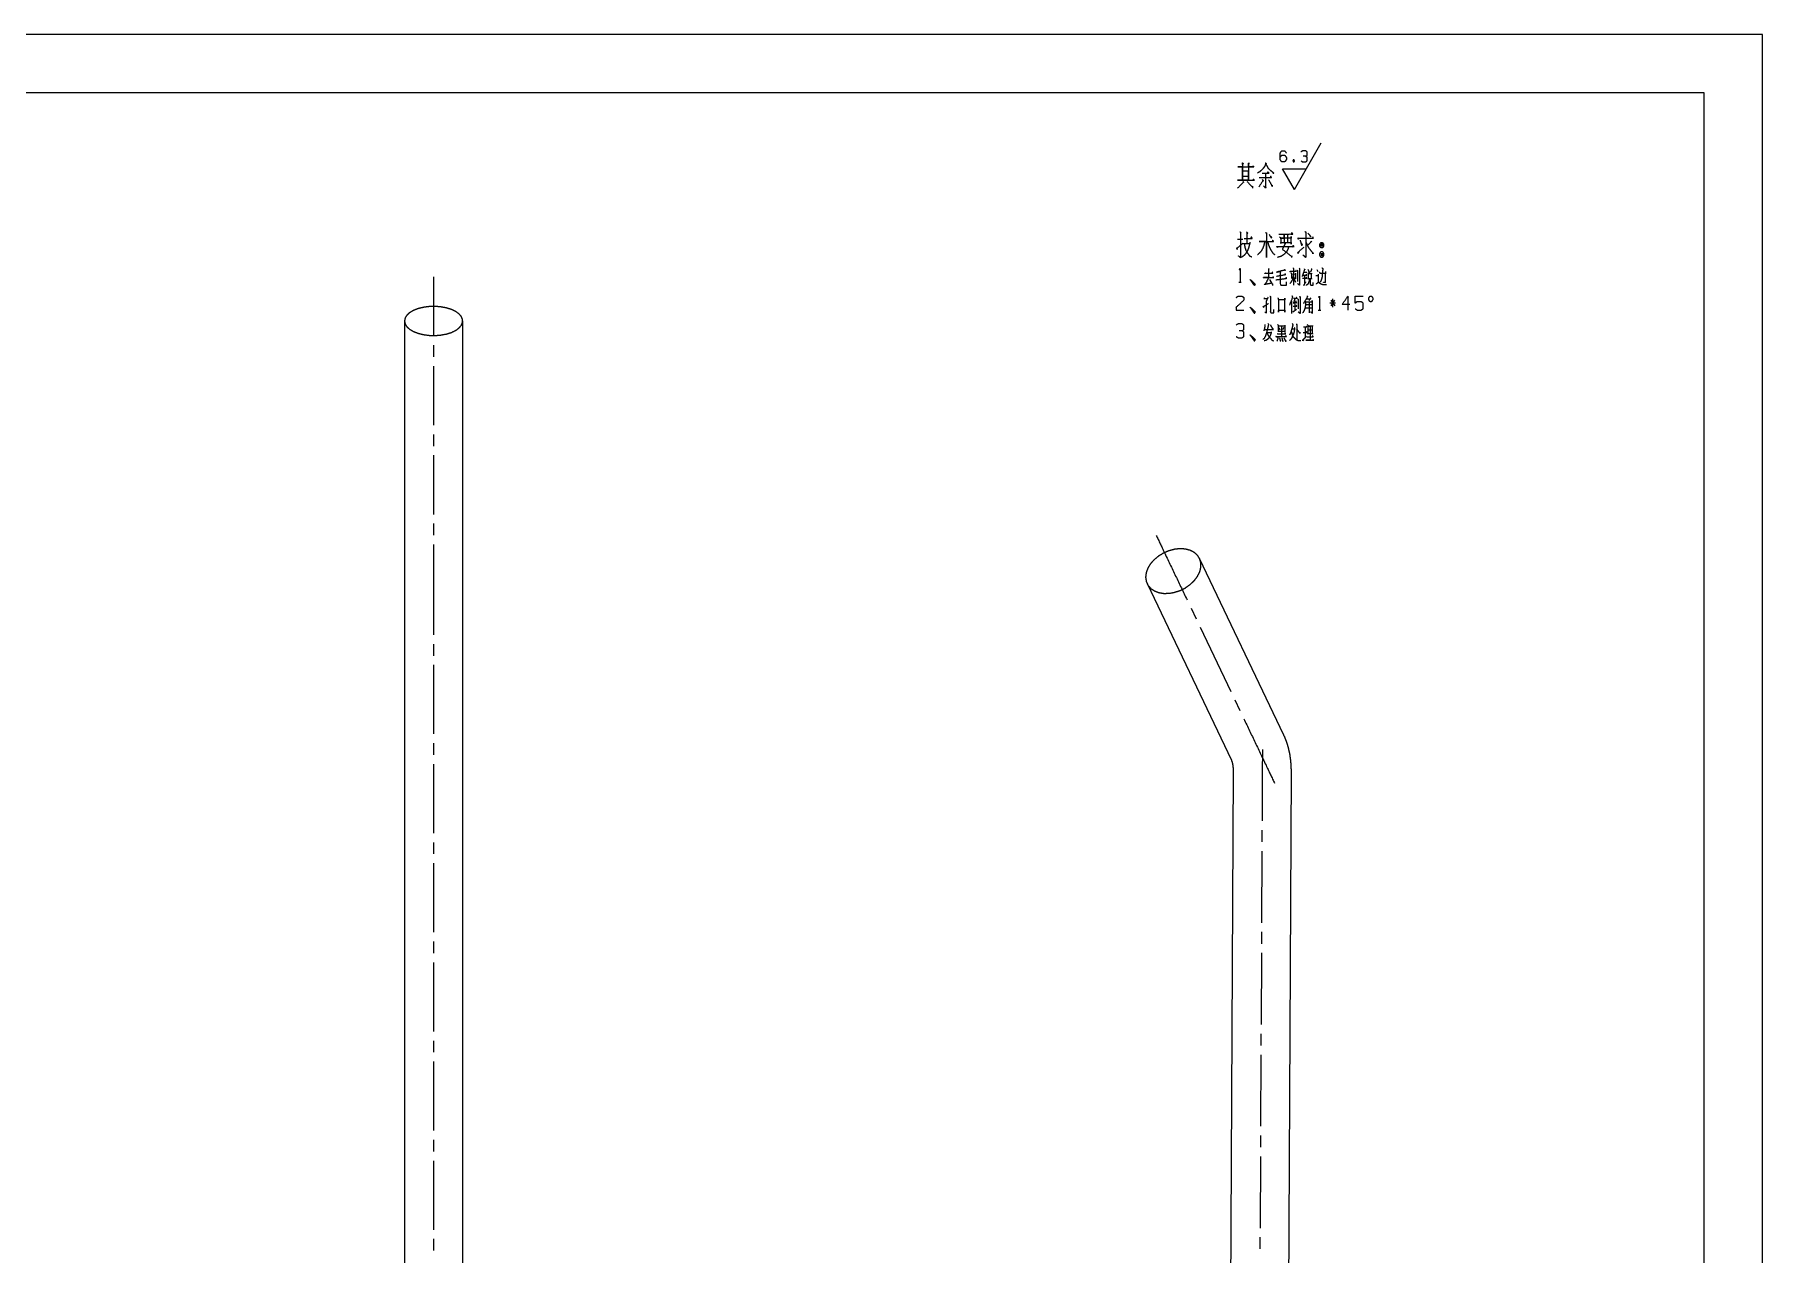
# Model space of a CAD drawing. Header units: millimetres. Extents: x 0 to 594, y 0 to 420.
# Drawn here: x 297 to 594, y 210.4 to 420 of the extents above; entities that cross this region are included whole.
import ezdxf

# ---------------------------------------------------------------- set-up
doc = ezdxf.new("R2010")
doc.units = ezdxf.units.MM
doc.layers.add('101', color=7, linetype='Continuous', true_color=0xffffff)

msp = doc.modelspace()

# ---------------------------------------------------------------- linework, layer by layer
at = {"layer": '101', "color": 133, "linetype": 'Continuous', "lineweight": 18}
for p, q in [((594, 420), (0, 420)), ((594, 0), (594, 420)), ((584, 410), (25, 410)), ((584, 10), (584, 410))]:
    msp.add_line(p, q, dxfattribs=at)
at = {"layer": '101', "color": 43, "linetype": 'Continuous', "lineweight": 18}
for p, q in [((513.54, 393.41), (518.16, 401.41)), ((513.36, 398.5), (513.49, 398.16)), ((511.52, 396.91), (515.56, 396.91)), ((513.54, 393.41), (511.52, 396.91))]:
    msp.add_line(p, q, dxfattribs=at)
at = {"layer": '101', "color": 72, "linetype": 'Continuous', "lineweight": 18}
for p, q in [((503.78, 384.88), (504.69, 384.88)), ((504.69, 384.09), (505.83, 384.09)), ((504, 377.44), (504.42, 377.44)), ((513.07, 378.84), (513.74, 378.87)), ((513.42, 378.22), (513.74, 377.44)), ((514.02, 379.54), (514.16, 379.39)), ((514.07, 379.44), (514.07, 377.57)), ((514.36, 379.89), (514.5, 379.74)), ((517.25, 378.59), (517.57, 378.59)), ((517.39, 379.67), (517.6, 379.27)), ((513.07, 374.28), (513.07, 372.11)), ((513.76, 374.33), (513.93, 373.83)), ((514.39, 375.01), (514.64, 374.93)), ((515.61, 374.58), (516.3, 374.58)), ((516.39, 374.78), (516.05, 374.31)), ((519.81, 374.36), (520.48, 373.41)), ((520.46, 374.36), (519.81, 373.41)), ((520.13, 373.16), (520.13, 374.58)), ((513.26, 372.38), (513.92, 372.81)), ((513.63, 373.91), (513.63, 372.63)), ((515.47, 373.06), (516.58, 373.06)), ((515.5, 373.61), (516.6, 373.61)), ((517.66, 372.68), (518.08, 372.68)), ((520.64, 373.88), (519.63, 373.88)), ((508.85, 368.84), (509.52, 368.84)), ((510.79, 369.97), (511.89, 369.97)), ((510.81, 369.07), (511.89, 369.07)), ((510.88, 369.69), (511.07, 369.27)), ((511.36, 369.87), (511.36, 368.12)), ((511.71, 369.69), (511.53, 369.27)), ((511.89, 370.09), (511.89, 368.87)), ((513.14, 369.47), (513.56, 369.47)), ((515.41, 369.74), (515.41, 367.92)), ((515.86, 369.27), (516.63, 369.27))]:
    msp.add_line(p, q, dxfattribs=at)
at = {"layer": '101', "color": 203, "linetype": 'Continuous', "lineweight": 25}
for p, q in [((360.59, 370.8), (360.59, 329.82)), ((370.59, 329.82), (370.59, 370.8)), ((511.73, 299.67), (497.25, 329.99)), ((360.59, 324.82), (360.59, 167.5)), ((370.59, 167.5), (370.59, 324.82)), ((488.23, 325.68), (502.71, 295.36)), ((503.03, 293.36), (502.31, 148.94)), ((512.31, 148.89), (513.03, 293.31))]:
    msp.add_line(p, q, dxfattribs=at)
at = {"layer": '101', "color": 151, "linetype": 'Continuous', "lineweight": 18}
for p, q in [((365.59, 366.64), (365.59, 364.63)), ((365.59, 363.05), (365.59, 352.9)), ((365.59, 351.31), (365.59, 349.31)), ((365.59, 347.72), (365.59, 337.57)), ((365.59, 335.99), (365.59, 333.98)), ((495.79, 321.45), (496.65, 319.64)), ((497.33, 318.21), (502.62, 307.14)), ((365.59, 315.3), (365.59, 313.3)), ((365.59, 311.71), (365.59, 299.86)), ((503.31, 305.7), (504.17, 303.89)), ((365.59, 298.27), (365.59, 296.26)), ((365.59, 294.67), (365.59, 282.82)), ((507.98, 283.31), (507.97, 281.3)), ((365.59, 281.23), (365.59, 279.23)), ((507.96, 279.72), (507.9, 267.42)), ((365.59, 277.64), (365.59, 265.78)), ((507.89, 265.83), (507.88, 263.82)), ((365.59, 264.2), (365.59, 262.19)), ((507.87, 262.24), (507.81, 249.94)), ((365.59, 260.6), (365.59, 248.75)), ((365.59, 247.16), (365.59, 245.16)), ((507.8, 248.35), (507.8, 246.34)), ((365.59, 243.57), (365.59, 231.71)), ((507.79, 244.75), (507.73, 232.45)), ((365.59, 230.13), (365.59, 228.12)), ((507.72, 230.87), (507.71, 228.86)), ((365.59, 226.53), (365.59, 214.68)), ((507.7, 227.27), (507.64, 214.97)), ((365.59, 213.09), (365.59, 211.09)), ((507.63, 213.39), (507.62, 211.38))]:
    msp.add_line(p, q, dxfattribs=at)
at = {"layer": '101', "color": 72, "linetype": 'Continuous', "lineweight": 18}
for points, knots in [([(504.58, 397.97), (504.77, 397.82), (504.61, 397.67), (504.61, 397.97), (504.61, 394.97), (504.61, 397.26), (503.84, 397.26), (506.57, 397.26), (505.64, 397.26), (505.64, 397.93), (505.64, 394.97), (505.64, 396.55), (504.58, 396.55), (504.58, 395.68), (505.64, 395.68), (505.64, 394.97), (503.79, 394.97), (506.65, 394.97), (506.52, 395.16), (506.38, 394.97)], [0, 0, 0.009717, 0.01862, 0.030836, 0.152988, 0.246129, 0.277435, 0.388625, 0.426409, 0.453894, 0.574519, 0.638649, 0.681831, 0.71695, 0.760132, 0.789143, 0.86471, 0.981299, 0.99065, 1, 1]), ([(505.67, 397.75), (505.8, 397.86), (505.64, 397.97)], [0, 0, 0.471612, 1, 1]), ([(506.33, 397.26), (506.46, 397.45), (506.54, 397.26)], [0, 0, 0.529975, 1, 1]), ([(508.55, 397.97), (508.71, 397.82), (508.63, 397.86), (508.47, 397.41), (508.21, 397.03), (507.89, 396.7), (507.6, 396.43), (507.23, 396.21)], [0, 0, 0.086304, 0.121015, 0.309417, 0.490702, 0.673781, 0.828676, 1, 1]), ([(508, 395.12), (508.23, 394.86), (508.18, 394.97), (507.44, 393.81)], [0, 0, 0.190877, 0.257798, 1, 1]), ([(507.52, 395.46), (509.61, 395.46), (509.48, 395.68), (509.35, 395.38)], [0, 0, 0.780465, 0.877785, 1, 1]), ([(508, 396.21), (509.19, 396.21), (509, 396.4), (508.87, 396.21)], [0, 0, 0.707426, 0.863845, 1, 1]), ([(508.61, 396.21), (508.61, 393.62), (508.23, 394.03)], [0, 0, 0.823414, 1, 1]), ([(508.61, 397.75), (508.82, 397.45), (509, 397.07), (509.37, 396.73), (509.82, 396.36), (509.96, 396.25), (509.98, 396.25), (509.88, 396.1)], [0, 0, 0.162719, 0.348034, 0.570224, 0.829901, 0.906909, 0.918646, 1, 1]), ([(509.11, 395.05), (509.72, 393.96), (509.75, 394.11), (509.69, 393.88)], [0, 0, 0.764789, 0.858217, 1, 1]), ([(504.71, 394.75), (504.82, 394.56), (504.79, 394.63), (503.79, 393.62)], [0, 0, 0.125009, 0.171163, 1, 1]), ([(505.4, 394.75), (506.38, 393.77), (506.38, 393.96), (506.33, 393.62)], [0, 0, 0.723277, 0.821339, 1, 1]), ([(504.18, 386.12), (504.39, 385.89), (504.29, 386.04), (504.29, 381.69), (503.92, 381.99)], [0, 0, 0.058126, 0.092652, 0.910289, 1, 1]), ([(505.3, 386.12), (505.53, 385.89), (505.4, 385.97), (505.4, 384.13)], [0, 0, 0.141498, 0.207203, 1, 1]), ([(515.35, 386.19), (515.57, 385.93), (515.49, 386.08), (515.49, 381.73), (514.98, 382.18)], [0, 0, 0.060997, 0.091688, 0.877915, 1, 1]), ([(503.63, 383.42), (503.71, 383.08), (503.65, 383.27), (504.69, 384.17)], [0, 0, 0.181302, 0.283186, 1, 1]), ([(505.91, 384.36), (505.8, 383.83), (505.69, 383.42), (505.56, 383.08), (505.4, 382.71), (505.14, 382.33), (504.87, 382.03), (504.45, 381.73)], [0, 0, 0.172196, 0.309118, 0.425673, 0.556627, 0.704268, 0.832978, 1, 1]), ([(504.9, 384.99), (506.3, 384.99), (506.17, 385.26), (506.04, 385.03)], [0, 0, 0.716766, 0.866775, 1, 1]), ([(504.95, 383.94), (505, 383.68), (505.06, 383.38), (505.16, 383.04), (505.32, 382.71), (505.83, 381.99), (506.25, 381.81)], [0, 0, 0.101612, 0.217202, 0.35141, 0.492973, 0.824039, 1, 1]), ([(508.42, 384.28), (508.29, 383.76), (508.05, 383.16), (507.78, 382.71), (507.2, 382.14)], [0, 0, 0.214887, 0.471135, 0.67841, 1, 1]), ([(508.6, 385.97), (508.84, 385.86), (508.74, 385.89), (508.74, 381.66), (508.74, 384.47), (507.46, 384.47), (509.96, 384.47), (509.82, 384.66), (509.77, 384.47)], [0, 0, 0.022708, 0.032392, 0.397207, 0.639342, 0.748903, 0.963459, 0.983226, 1, 1]), ([(508.98, 384.32), (509.08, 383.91), (509.29, 383.38), (509.56, 382.89), (509.85, 382.44), (510.17, 382.22)], [0, 0, 0.172212, 0.401194, 0.625591, 0.842428, 1, 1]), ([(509.21, 385.67), (509.59, 385.03), (509.66, 385.18), (509.48, 385.26)], [0, 0, 0.666005, 0.819278, 1, 1]), ([(510.77, 383.57), (510.64, 383.42), (510.51, 383.57), (513.48, 383.57), (513.32, 383.76), (513.19, 383.49)], [0, 0, 0.051202, 0.102412, 0.861904, 0.924793, 1, 1]), ([(512.52, 383.46), (512.44, 383.16), (512.2, 382.67), (511.7, 382.18), (511.22, 381.88), (510.64, 381.73)], [0, 0, 0.114093, 0.313636, 0.571354, 0.778585, 1, 1]), ([(510.85, 385.74), (513.27, 385.74), (513.13, 385.93), (512.97, 385.74)], [0, 0, 0.835362, 0.914867, 1, 1]), ([(510.99, 385.26), (511.2, 385.07), (511.2, 384.09), (511.2, 384.28), (512.97, 384.28), (512.97, 384.02), (512.97, 385.33), (512.97, 385.03), (511.12, 385.03), (511.78, 385.03), (511.78, 385.71), (511.78, 384.28), (512.44, 384.28), (512.44, 385.67)], [0, 0, 0.024061, 0.106926, 0.12286, 0.273834, 0.296142, 0.407693, 0.433191, 0.590922, 0.647252, 0.704623, 0.825738, 0.882072, 1, 1]), ([(511.83, 384.17), (512.02, 384.02), (511.94, 384.09), (511.49, 383.12), (513.08, 381.88), (513.13, 381.99), (513.03, 381.69)], [0, 0, 0.061498, 0.089673, 0.366507, 0.885937, 0.91799, 1, 1]), ([(514.32, 382.74), (514.19, 382.41), (514.06, 382.52), (515.2, 383.49)], [0, 0, 0.178041, 0.263414, 1, 1]), ([(514.37, 384.99), (514.24, 384.84), (514.16, 385.03), (516.81, 385.03), (516.73, 385.22), (516.63, 385.03)], [0, 0, 0.057612, 0.116232, 0.879355, 0.937986, 1, 1]), ([(514.53, 384.66), (514.8, 383.79), (514.93, 383.91), (514.74, 384.09)], [0, 0, 0.673352, 0.803122, 1, 1]), ([(516.52, 384.51), (515.81, 383.76), (515.54, 384.32), (515.81, 383.68), (516.04, 383.31), (516.31, 382.97), (516.76, 382.44), (516.81, 382.44), (516.63, 382.37)], [0, 0, 0.248756, 0.397955, 0.563606, 0.670253, 0.773228, 0.93924, 0.951966, 1, 1]), ([(515.88, 385.89), (516.36, 385.26), (516.39, 385.37), (516.18, 385.41)], [0, 0, 0.706387, 0.808914, 1, 1]), ([(518.37, 384.28), (518.13, 384.28), (517.92, 383.98), (517.92, 383.64), (518.13, 383.34), (518.37, 383.34), (518.58, 383.64), (518.58, 383.98), (518.37, 384.28)], [0, 0, 0.090998, 0.231127, 0.359858, 0.5, 0.590998, 0.73114, 0.859871, 1, 1]), ([(518.37, 383.64), (518.37, 383.98), (518.13, 383.98)], [0, 0, 0.585863, 1, 1]), ([(518.13, 383.64), (518.37, 383.64), (518.13, 383.98), (518.13, 383.64)], [0, 0, 0.241134, 0.658878, 1, 1]), ([(518.58, 382.37), (518.37, 382.71), (518.13, 382.71), (517.92, 382.37), (517.92, 382.07), (518.13, 381.73), (518.37, 381.73), (518.58, 382.07), (518.58, 382.37)], [0, 0, 0.149209, 0.238509, 0.387718, 0.500013, 0.649209, 0.738509, 0.887705, 1, 1]), ([(518.13, 382.37), (518.13, 382.07), (518.37, 382.07)], [0, 0, 0.557031, 1, 1]), ([(518.37, 382.37), (518.13, 382.37), (518.37, 382.07), (518.37, 382.37)], [0, 0, 0.25879, 0.674573, 1, 1]), ([(504.07, 379.62), (504.21, 379.82), (504.21, 377.44)], [0, 0, 0.093497, 1, 1]), ([(506.08, 377.72), (506.68, 377.09), (506.54, 377.09), (505.94, 377.94), (506.68, 376.87), (506.84, 377.09), (505.94, 377.94)], [0, 0, 0.178024, 0.207054, 0.420796, 0.689031, 0.745607, 1, 1]), ([(509.08, 379.84), (509.2, 379.67), (509.12, 379.74), (509.12, 378.27), (508.25, 378.27), (510, 378.27), (509.91, 378.37), (509.8, 378.24)], [0, 0, 0.045421, 0.069986, 0.382582, 0.566132, 0.936973, 0.965258, 1, 1]), ([(508.37, 378.24), (508.3, 378.17), (508.25, 378.27)], [0, 0, 0.476558, 1, 1]), ([(509.08, 378.12), (508.53, 377.09), (508.37, 377.09), (509.63, 377.34), (509.35, 377.87), (509.79, 377.04), (509.8, 377.19), (509.77, 376.87)], [0, 0, 0.252062, 0.286562, 0.564061, 0.693389, 0.896353, 0.929105, 1, 1]), ([(508.6, 379.04), (508.51, 378.94), (508.46, 379.04), (509.84, 379.04), (509.75, 379.17), (509.68, 379.04)], [0, 0, 0.069443, 0.128332, 0.845649, 0.925293, 1, 1]), ([(510.38, 377.87), (512.22, 378.12), (512.15, 378.24), (512.05, 378.12)], [0, 0, 0.857807, 0.9242, 1, 1]), ([(511.87, 379.67), (511.96, 379.49), (511.9, 379.54), (510.47, 379.19), (511.13, 379.34), (511.13, 377.14), (511.16, 376.99), (511.25, 376.97), (512.2, 376.97), (512.2, 377.54)], [0, 0, 0.030685, 0.042092, 0.272774, 0.377789, 0.722121, 0.746245, 0.760621, 0.910007, 1, 1]), ([(510.49, 378.49), (512.06, 378.79), (511.96, 378.87), (511.83, 378.74)], [0, 0, 0.839663, 0.907774, 1, 1]), ([(513.35, 378.62), (513.28, 378.24), (513.24, 378.02), (513.17, 377.82), (513, 377.52), (512.91, 377.39), (512.77, 377.22)], [0, 0, 0.246558, 0.393699, 0.530759, 0.755743, 0.854627, 1, 1]), ([(512.94, 379.32), (512.89, 379.19), (512.8, 379.34), (513.88, 379.34), (513.81, 379.49), (513.76, 379.34)], [0, 0, 0.079279, 0.180898, 0.810294, 0.907113, 1, 1]), ([(512.94, 379.07), (513.05, 378.92), (513.05, 378.09)], [0, 0, 0.182103, 1, 1]), ([(513.31, 379.92), (513.39, 379.79), (513.39, 376.94)], [0, 0, 0.047975, 1, 1]), ([(513.74, 378.99), (513.74, 378.02), (513.58, 378.17)], [0, 0, 0.816829, 1, 1]), ([(514.43, 379.79), (514.43, 376.94), (514.11, 377.19)], [0, 0, 0.875685, 1, 1]), ([(515.22, 379.74), (515.36, 379.57), (515.29, 379.64), (514.92, 378.44), (515.17, 379.19), (515.7, 379.19)], [0, 0, 0.077475, 0.112961, 0.545477, 0.817422, 1, 1]), ([(514.95, 378.17), (515.7, 378.17), (515.59, 378.27), (515.5, 378.14)], [0, 0, 0.712993, 0.852984, 1, 1]), ([(515.04, 378.69), (515.68, 378.69), (515.59, 378.82), (515.52, 378.69)], [0, 0, 0.681987, 0.846064, 1, 1]), ([(515.27, 378.67), (515.27, 377.14), (515.18, 376.92), (515.54, 377.54)], [0, 0, 0.61373, 0.711025, 1, 1]), ([(516.09, 378.04), (516.09, 377.77), (516.02, 377.49), (515.91, 377.22), (515.79, 377.04), (515.56, 376.92)], [0, 0, 0.206832, 0.420389, 0.642066, 0.803261, 1, 1]), ([(515.84, 379.09), (515.93, 378.94), (515.93, 377.99), (515.93, 378.12), (516.51, 378.12), (516.51, 377.99), (516.51, 379.04), (516.51, 378.92), (515.91, 378.92)], [0, 0, 0.046631, 0.301096, 0.334582, 0.490815, 0.524301, 0.805552, 0.839038, 1, 1]), ([(515.87, 379.67), (516.1, 379.09), (516.16, 379.17), (516.02, 379.34)], [0, 0, 0.661525, 0.759655, 1, 1]), ([(516.28, 378.04), (516.28, 377.09), (516.35, 376.99), (516.49, 376.94), (516.76, 376.94), (516.76, 377.42)], [0, 0, 0.484067, 0.546468, 0.622879, 0.757967, 1, 1]), ([(516.46, 379.77), (516.55, 379.62), (516.51, 379.69), (516.3, 379.17)], [0, 0, 0.21151, 0.312214, 1, 1]), ([(517.64, 378.82), (517.64, 377.57), (517.62, 377.42), (517.48, 377.29), (517.28, 377.14)], [0, 0, 0.681083, 0.76337, 0.866204, 1, 1]), ([(517.69, 377.54), (517.81, 377.34), (517.99, 377.27), (518.19, 377.17), (518.36, 377.09), (518.56, 377.07), (518.8, 377.04), (519.05, 377.04)], [0, 0, 0.153716, 0.279196, 0.422095, 0.547599, 0.675695, 0.838258, 1, 1]), ([(517.83, 379.17), (517.94, 378.99), (518.86, 378.99)], [0, 0, 0.182106, 1, 1]), ([(518.29, 379.92), (518.43, 379.77), (518.4, 379.42), (518.36, 378.94), (518.29, 378.27), (518.15, 377.77), (517.99, 377.49)], [0, 0, 0.080835, 0.218789, 0.405548, 0.671685, 0.875424, 1, 1]), ([(518.88, 379.27), (518.82, 377.39), (518.56, 377.44)], [0, 0, 0.874238, 1, 1]), ([(503.54, 374.83), (503.86, 375.06), (504.54, 375.06), (504.88, 374.83), (504.88, 374.36), (503.52, 373.16), (503.54, 372.68), (504.88, 372.68)], [0, 0, 0.069692, 0.192977, 0.26527, 0.350225, 0.674738, 0.759752, 1, 1]), ([(508.39, 374.73), (508.36, 374.63), (508.27, 374.68), (509.01, 374.68)], [0, 0, 0.111653, 0.218541, 1, 1]), ([(509.04, 374.91), (508.71, 374.21), (508.71, 372.16), (508.46, 372.28)], [0, 0, 0.250168, 0.91068, 1, 1]), ([(509.33, 375.08), (509.5, 374.88), (509.42, 374.93), (509.42, 372.41), (509.43, 372.28), (509.59, 372.21), (510, 372.21), (510, 372.78)], [0, 0, 0.063905, 0.088214, 0.692707, 0.722925, 0.76502, 0.862349, 1, 1]), ([(510.72, 374.78), (510.79, 374.46), (510.79, 372.33), (510.79, 372.66), (511.89, 372.66), (511.89, 372.33), (511.89, 374.68), (511.89, 374.43), (510.81, 374.43)], [0, 0, 0.042197, 0.311812, 0.35305, 0.49209, 0.533328, 0.831487, 0.863205, 1, 1]), ([(512.73, 373.51), (513.28, 374.93), (513.19, 375.08), (513.17, 375.11)], [0, 0, 0.881751, 0.982319, 1, 1]), ([(513.65, 374.68), (513.39, 373.86), (513.84, 374.06)], [0, 0, 0.633567, 1, 1]), ([(513.4, 374.73), (514, 374.73), (513.93, 374.86), (513.84, 374.73)], [0, 0, 0.669499, 0.829464, 1, 1]), ([(514.07, 374.63), (514.18, 374.53), (514.18, 372.86)], [0, 0, 0.080068, 1, 1]), ([(514.52, 374.93), (514.52, 372.08), (514.18, 372.38)], [0, 0, 0.863554, 1, 1]), ([(515.33, 374.28), (515.45, 374.11), (515.45, 373.61), (515.43, 373.38), (515.41, 373.23), (515.36, 373.01), (515.29, 372.78), (515.2, 372.56), (515.11, 372.41), (514.97, 372.18)], [0, 0, 0.095685, 0.318947, 0.41971, 0.487162, 0.590365, 0.695679, 0.803607, 0.881356, 1, 1]), ([(515.75, 375.13), (515.8, 374.93), (515.1, 373.81)], [0, 0, 0.134744, 1, 1]), ([(515.47, 374.11), (516.63, 374.11), (516.63, 374.31), (516.63, 372.11), (516.35, 372.38)], [0, 0, 0.294514, 0.344999, 0.90041, 1, 1]), ([(517.73, 374.86), (517.87, 375.06), (517.87, 372.68)], [0, 0, 0.093489, 1, 1]), ([(523.09, 373.63), (521.75, 373.63), (522.76, 375.06), (522.76, 372.68)], [0, 0, 0.245869, 0.565294, 1, 1]), ([(524.01, 372.91), (524.34, 372.68), (525.03, 372.68), (525.37, 372.91), (525.37, 373.86), (525.03, 374.11), (524.34, 374.11), (524.01, 373.88), (524.01, 375.06), (525.37, 375.06)], [0, 0, 0.062228, 0.168342, 0.230574, 0.376814, 0.441269, 0.547383, 0.609611, 0.790489, 1, 1]), ([(526.57, 374.11), (526.8, 374.11), (527.01, 374.43), (527.01, 374.76), (526.8, 375.08), (526.57, 375.08), (526.34, 374.76), (526.34, 374.43), (526.57, 374.11)], [0, 0, 0.08568, 0.230392, 0.351575, 0.4963, 0.58198, 0.730405, 0.851588, 1, 1]), ([(506.08, 372.96), (506.68, 372.33), (506.54, 372.33), (505.94, 373.18), (506.68, 372.11), (506.84, 372.33), (505.94, 373.18)], [0, 0, 0.178024, 0.207054, 0.420796, 0.689031, 0.745607, 1, 1]), ([(508.14, 373.33), (508.28, 373.13), (508.21, 373.23), (509.08, 373.81)], [0, 0, 0.174083, 0.261125, 1, 1]), ([(513.31, 373.33), (513.99, 373.33), (513.88, 373.48), (513.81, 373.33)], [0, 0, 0.657733, 0.83763, 1, 1]), ([(516, 374.08), (516.09, 374.11), (516.09, 372.18)], [0, 0, 0.045545, 1, 1]), ([(504.54, 369.12), (504.88, 369.34), (504.88, 370.07), (504.54, 370.29), (503.86, 370.29), (503.52, 370.07)], [0, 0, 0.153878, 0.42986, 0.58373, 0.846131, 1, 1]), ([(503.54, 368.14), (503.86, 367.92), (504.54, 367.92), (504.88, 368.14), (504.88, 368.87), (504.54, 369.12), (504.03, 369.12)], [0, 0, 0.124126, 0.343692, 0.47245, 0.703379, 0.836728, 1, 1]), ([(506.08, 368.19), (506.68, 367.57), (506.54, 367.57), (505.94, 368.42), (506.68, 367.34), (506.84, 367.57), (505.94, 368.42)], [0, 0, 0.178024, 0.207054, 0.420796, 0.689031, 0.745607, 1, 1]), ([(508.97, 370.39), (509.1, 370.22), (508.87, 369.27), (508.8, 368.92), (508.62, 368.37), (508.53, 368.14), (508.43, 367.97), (508.36, 367.79), (508.11, 367.62)], [0, 0, 0.069933, 0.388863, 0.505373, 0.693877, 0.772749, 0.839516, 0.901101, 1, 1]), ([(508.44, 370.22), (508.5, 369.97), (508.3, 369.09)], [0, 0, 0.221851, 1, 1]), ([(509.56, 368.94), (509.52, 368.64), (509.43, 368.37), (509.29, 368.12), (509.1, 367.82), (508.89, 367.62), (508.69, 367.47), (508.37, 367.39)], [0, 0, 0.143878, 0.281449, 0.418247, 0.588519, 0.727348, 0.844314, 1, 1]), ([(508.39, 369.32), (509.93, 369.32), (509.84, 369.52), (509.75, 369.32)], [0, 0, 0.778571, 0.889285, 1, 1]), ([(508.87, 368.64), (508.94, 368.49), (509.08, 368.27), (509.19, 368.09), (509.42, 367.87), (509.56, 367.67), (509.75, 367.47), (509.95, 367.39)], [0, 0, 0.098111, 0.25537, 0.376442, 0.56672, 0.711649, 0.876696, 1, 1]), ([(509.42, 370.12), (509.72, 369.57), (509.75, 369.67)], [0, 0, 0.855256, 1, 1]), ([(510.79, 368.57), (510.77, 368.47), (510.65, 368.59), (512.05, 368.59), (511.96, 368.72), (511.87, 368.59)], [0, 0, 0.051296, 0.140124, 0.845382, 0.922685, 1, 1]), ([(510.67, 370.22), (510.77, 369.99), (510.77, 368.92)], [0, 0, 0.187916, 1, 1]), ([(513.6, 369.64), (513.49, 368.92), (513.42, 368.69), (513.39, 368.52), (513.28, 368.34), (513.19, 368.14), (513.14, 367.99), (513.01, 367.79), (512.91, 367.64), (512.68, 367.42)], [0, 0, 0.296654, 0.392137, 0.464419, 0.547262, 0.635794, 0.700215, 0.795421, 0.869803, 1, 1]), ([(513.19, 370.34), (513.28, 370.12), (513.19, 369.79), (513.16, 369.62), (513.08, 369.39), (513.01, 369.14), (512.94, 368.92), (512.89, 368.72), (512.8, 368.57), (512.7, 368.39)], [0, 0, 0.116553, 0.27892, 0.364992, 0.478703, 0.603951, 0.717662, 0.817421, 0.901342, 1, 1]), ([(513.01, 368.99), (513.08, 368.82), (513.14, 368.62), (513.17, 368.44), (513.35, 368.09), (513.44, 367.99), (513.69, 367.74), (513.83, 367.62), (514, 367.52), (514.25, 367.44), (514.48, 367.44), (514.66, 367.42)], [0, 0, 0.07519, 0.157609, 0.22875, 0.384952, 0.438123, 0.57826, 0.653437, 0.734335, 0.837351, 0.92889, 1, 1]), ([(513.9, 370.32), (513.97, 370.14), (513.97, 367.62)], [0, 0, 0.069549, 1, 1]), ([(513.93, 369.44), (514.52, 368.64), (514.52, 368.87)], [0, 0, 0.81481, 1, 1]), ([(515.08, 368.84), (515.7, 368.84), (515.63, 368.99), (515.59, 368.87)], [0, 0, 0.676603, 0.857952, 1, 1]), ([(515.1, 369.77), (515.7, 369.77), (515.63, 369.87), (515.59, 369.74)], [0, 0, 0.704232, 0.847752, 1, 1]), ([(515.77, 370.17), (515.86, 370.02), (515.86, 368.52), (515.86, 368.64), (516.67, 368.64), (516.67, 368.52), (516.67, 370.02), (516.67, 369.92), (515.86, 369.92), (516.25, 369.92), (516.25, 367.52), (515.54, 367.52), (516.88, 367.52), (516.79, 367.57), (516.78, 367.62), (516.67, 367.47)], [0, 0, 0.016857, 0.162098, 0.174199, 0.252926, 0.265027, 0.410268, 0.419951, 0.498678, 0.53633, 0.768716, 0.837175, 0.967245, 0.977073, 0.982211, 1, 1]), ([(510.58, 368.12), (510.49, 368.02), (510.38, 368.12), (512.19, 368.12), (512.12, 368.24), (511.99, 368.12)], [0, 0, 0.055574, 0.116267, 0.866957, 0.926759, 1, 1]), ([(510.63, 367.99), (510.74, 367.89), (510.54, 367.32)], [0, 0, 0.193603, 1, 1]), ([(510.99, 367.92), (511.13, 367.34), (511.21, 367.39), (511.07, 367.54)], [0, 0, 0.658064, 0.770916, 1, 1]), ([(511.39, 367.92), (511.55, 367.32), (511.62, 367.32), (511.5, 367.52)], [0, 0, 0.669903, 0.746198, 1, 1]), ([(511.73, 367.92), (512.06, 367.29), (512.13, 367.34), (511.96, 367.52)], [0, 0, 0.679067, 0.761954, 1, 1]), ([(515.17, 367.64), (515.01, 367.39), (514.94, 367.47), (515.63, 368.17)], [0, 0, 0.214437, 0.28902, 1, 1]), ([(515.77, 368.09), (516.78, 368.09), (516.7, 368.27), (516.63, 368.12)], [0, 0, 0.739692, 0.878262, 1, 1])]:
    msp.add_open_spline(points, degree=1, knots=knots, dxfattribs=at)
at = {"layer": '101', "color": 43, "linetype": 'Continuous', "lineweight": 18}
for points, knots in [([(511.11, 398.89), (511.36, 399.27), (511.9, 399.27), (512.17, 398.89), (512.17, 398.52), (511.9, 398.14), (511.36, 398.14), (511.11, 398.52), (511.11, 399.64), (511.36, 400.01), (511.9, 400.01), (512.17, 399.64)], [0, 0, 0.076965, 0.169762, 0.248073, 0.312018, 0.39033, 0.483127, 0.560092, 0.751927, 0.828892, 0.921689, 1, 1]), ([(513.36, 398.16), (513.49, 398.16), (513.56, 398.34), (513.49, 398.5), (513.36, 398.5), (513.29, 398.34), (513.36, 398.16), (513.49, 398.5)], [0, 0, 0.093979, 0.236796, 0.365956, 0.459935, 0.589094, 0.731911, 1, 1]), ([(515.49, 399.09), (515.75, 399.27), (515.75, 399.84), (515.49, 400.01), (514.94, 400.01), (514.68, 399.84)], [0, 0, 0.153866, 0.429852, 0.583718, 0.846134, 1, 1]), ([(514.69, 398.32), (514.94, 398.14), (515.49, 398.14), (515.75, 398.32), (515.75, 398.89), (515.49, 399.09), (515.08, 399.09)], [0, 0, 0.124107, 0.343688, 0.472437, 0.703373, 0.836728, 1, 1])]:
    msp.add_open_spline(points, degree=1, knots=knots, dxfattribs=at)
at = {"layer": '101', "color": 151, "linetype": 'Continuous', "lineweight": 18}
for points, knots in [([(365.59, 378.37), (365.59, 376.79), (365.59, 368.23)], [0, 0, 0.156461, 1, 1]), ([(489.81, 333.95), (491.18, 331.09), (495.1, 322.88)], [0, 0, 0.258806, 1, 1]), ([(365.59, 332.39), (365.59, 323.83), (365.59, 322.24)], [0, 0, 0.843538, 1, 1]), ([(365.59, 328.74), (365.59, 327.16), (365.59, 316.89)], [0, 0, 0.133925, 1, 1]), ([(504.86, 302.46), (508.77, 294.26), (510.14, 291.39)], [0, 0, 0.741194, 1, 1]), ([(508.05, 297.2), (508.04, 295.61), (507.99, 284.9)], [0, 0, 0.129066, 1, 1])]:
    msp.add_open_spline(points, degree=1, knots=knots, dxfattribs=at)
at = {"layer": '101', "color": 203, "linetype": 'Continuous', "lineweight": 25}
for points, knots in [([(360.59, 370.8), (360.69, 371.3), (360.99, 371.79), (361.48, 372.23), (362.14, 372.61), (362.94, 372.92), (363.85, 373.14), (364.83, 373.27), (365.84, 373.3), (366.84, 373.22), (367.79, 373.04), (368.65, 372.78), (369.38, 372.43), (369.96, 372.01), (370.36, 371.55), (370.56, 371.05), (370.56, 370.55), (370.36, 370.05), (369.96, 369.59), (369.38, 369.17), (368.65, 368.82), (367.79, 368.56), (366.84, 368.38), (365.84, 368.3), (364.83, 368.33), (363.85, 368.46), (362.94, 368.68), (362.14, 368.99), (361.48, 369.37), (360.99, 369.81), (360.69, 370.3), (360.59, 370.8)], [0, 0, 0.021239, 0.044802, 0.072133, 0.103672, 0.139149, 0.177827, 0.218669, 0.260469, 0.301949, 0.341851, 0.379044, 0.41262, 0.44205, 0.467385, 0.489539, 0.51046, 0.532614, 0.557951, 0.587379, 0.620955, 0.658148, 0.698051, 0.739531, 0.78133, 0.822172, 0.86085, 0.896327, 0.927866, 0.955196, 0.978761, 1, 1]), ([(360.59, 329.82), (360.59, 326.56), (360.59, 324.82)], [0, 0, 0.652702, 1, 1]), ([(370.59, 324.82), (370.59, 326.56), (370.59, 329.82)], [0, 0, 0.347298, 1, 1]), ([(488.81, 329.08), (489.44, 329.78), (490.2, 330.41), (491.06, 330.93), (491.99, 331.32), (492.95, 331.57), (493.9, 331.67), (494.81, 331.61), (495.63, 331.4), (496.33, 331.04), (496.89, 330.54), (497.27, 329.94), (497.47, 329.25), (497.48, 328.51), (497.29, 327.73), (496.91, 326.96), (496.37, 326.23), (495.67, 325.56), (494.86, 324.98), (493.96, 324.52), (493.01, 324.2), (492.04, 324.02), (491.11, 324), (490.24, 324.14), (489.48, 324.43), (488.85, 324.86), (488.37, 325.41), (488.08, 326.06), (487.98, 326.78), (488.07, 327.54), (488.35, 328.32), (488.81, 329.08)], [0, 0, 0.034955, 0.07146, 0.108856, 0.146392, 0.183298, 0.218874, 0.252567, 0.284062, 0.313372, 0.340905, 0.367463, 0.394099, 0.421843, 0.451447, 0.483262, 0.517249, 0.553051, 0.590092, 0.627655, 0.66497, 0.701291, 0.735983, 0.768597, 0.798975, 0.827319, 0.854243, 0.880703, 0.907777, 0.936381, 0.967073, 1, 1]), ([(513.03, 293.31), (513.03, 293.63), (513.02, 293.95), (512.99, 294.53), (512.95, 295.1), (512.88, 295.67), (512.8, 296.23), (512.69, 296.79), (512.56, 297.33), (512.42, 297.87), (512.25, 298.4), (512.06, 298.91), (511.85, 299.42), (511.79, 299.54), (511.73, 299.67)], [0, 0, 0.049029, 0.097817, 0.186159, 0.273771, 0.361391, 0.448261, 0.534946, 0.620938, 0.7063, 0.791072, 0.874687, 0.957837, 0.978927, 1, 1]), ([(502.71, 295.36), (502.72, 295.32), (502.74, 295.27), (502.78, 295.18), (502.82, 295.06), (502.86, 294.93), (502.9, 294.77), (502.93, 294.59), (502.96, 294.39), (502.99, 294.18), (503.01, 293.94), (503.02, 293.7), (503.03, 293.44), (503.03, 293.4), (503.03, 293.36)], [0, 0, 0.020162, 0.043826, 0.093385, 0.153353, 0.223394, 0.302913, 0.392405, 0.490379, 0.598294, 0.713694, 0.834039, 0.960313, 0.980085, 1, 1])]:
    msp.add_open_spline(points, degree=1, knots=knots, dxfattribs=at)

doc.saveas('drawing.dxf')
